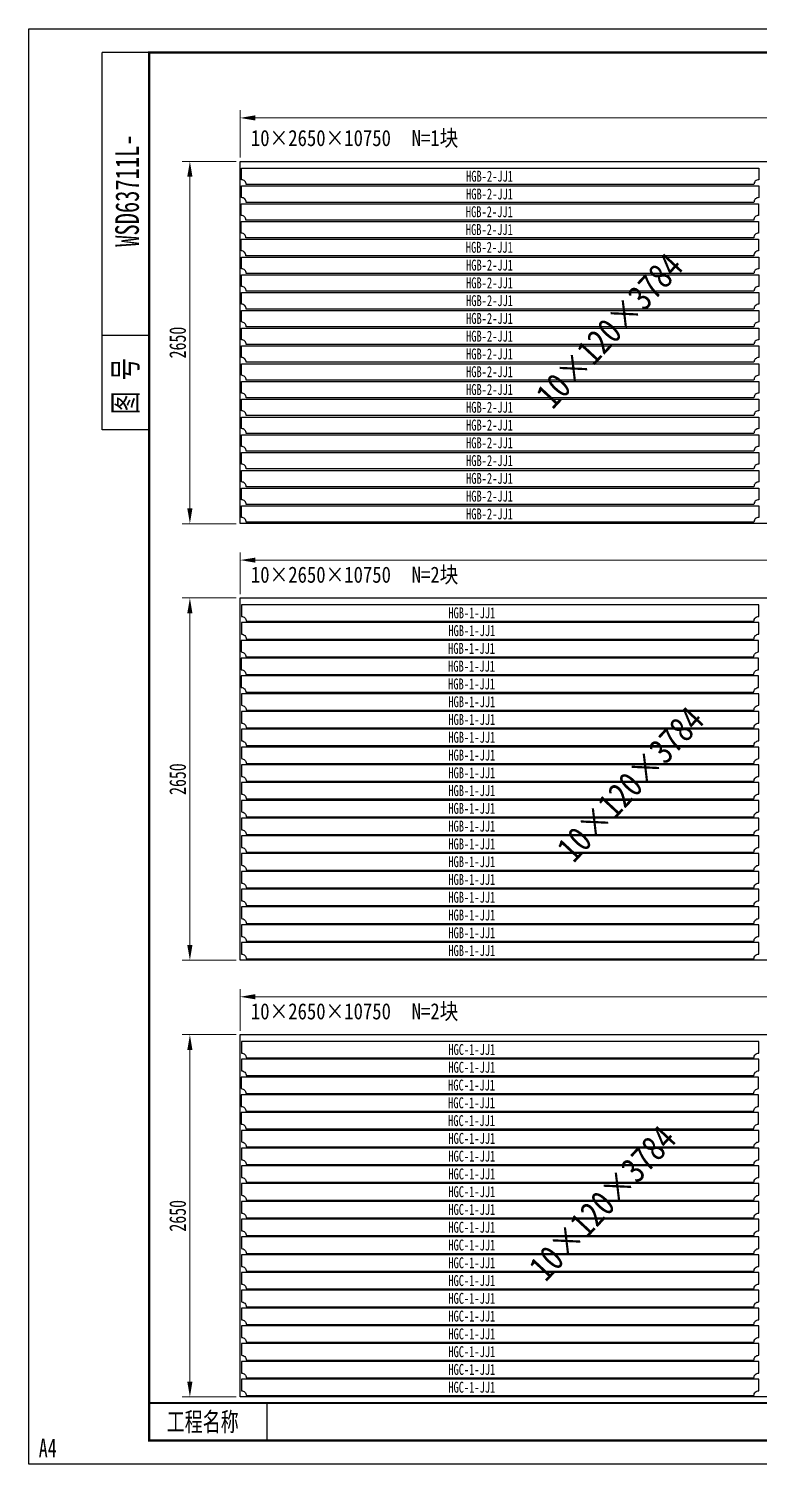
# Model space of a CAD drawing. Extents: x 1629247 to 2251351, y -601856 to -65897.
# Drawn here: x 1882444 to 1887788, y -411982 to -401482 of the extents above; entities that cross this region are included whole.
import ezdxf
from ezdxf.enums import TextEntityAlignment as Align

# ---------------------------------------------------------------- set-up
doc = ezdxf.new("R2010")
doc.units = 0
doc.header["$LTSCALE"] = 2
doc.header["$MEASUREMENT"] = 0
doc.header["$PDMODE"] = 35
doc.header["$PDSIZE"] = 50
doc.layers.get('0').update_dxf_attribs({"linetype": 'CONTINUOUS'})
doc.layers.get('Defpoints').update_dxf_attribs({"linetype": 'CONTINUOUS'})
doc.layers.add('A3', color=7, linetype='CONTINUOUS')
doc.styles.add('仿宋', font='仿宋_GB2312_1.ttf', dxfattribs={"width": 0.7})
doc.dimstyles.new('标准标注样式-45', dxfattribs={"dimscale": 45, "dimtxt": 2.7, "dimasz": 2.5, "dimexe": 1.25, "dimexo": 0.625, "dimtad": 1, "dimdec": 0, "dimdsep": 46, "dimtxsty": '仿宋', "dimcen": 2.5, "dimclrd": 3, "dimclre": 3, "dimclrt": 4, "dimazin": 0, "dimtfac": 1, "dimtdec": 0, "dimtmove": 0, "dimatfit": 3, "dimfxl": 1.25, "dimlwd": 13, "dimlwe": 13, "dimarcsym": 0})

# ---------------------------------------------------------------- blocks, each defined once
blk = doc.blocks.new('tukuangA4-')
at = {"layer": 'A3'}
for p, q in [((537, 7565), (537, 10327)), ((882, 10327), (537, 10327)), ((882, 8256), (537, 8256)), ((882, 7565), (537, 7565)), ((1745, 173), (1745, 449))]:
    blk.add_line(p, q, dxfattribs=at)
blk.add_lwpolyline([(14850, 10500), (14850, 0), (0, 0), (0, 10500)], close=True, dxfattribs=at)
for points, const_width in [([(882, 10327), (14677, 10327), (14677, 173), (882, 173), (882, 10327)], 17.3), ([(882, 449), (14677, 449)], 13.8)]:
    blk.add_lwpolyline(points, dxfattribs=dict(at, const_width=const_width))
at = {"layer": 'A3', "color": 7, "linetype": 'Continuous', "style": '仿宋', "width": 0.7}
blk.add_text('WSD63711L-', height=172.6, rotation=90, dxfattribs=at).set_placement((806, 9316), align=Align.CENTER)
blk.add_text('图 号', height=172.6, rotation=90, dxfattribs=at).set_placement((793, 7681))
blk.add_text('工程名称', height=138.1, dxfattribs=at).set_placement((1009, 242))
blk.add_text('A4', height=138.1, dxfattribs=at).set_placement((139, 50), align=Align.CENTER)
blk = doc.blocks.new('*D216')
at = {"color": 3, "lineweight": 13, "ltscale": 3}
for p, q in [((1883990, -402424), (1883990, -402078)), ((1894740, -402424), (1894740, -402078))]:
    blk.add_line(p, q, dxfattribs=at)
at = {"color": 3, "linetype": 'ByBlock', "lineweight": 13, "ltscale": 3}
blk.add_line((1884102, -402134), (1894627, -402134), dxfattribs=at)
at = {"color": 3, "ltscale": 3}
for points in [[(1884102, -402115), (1884102, -402153), (1883990, -402134)], [(1894627, -402115), (1894627, -402153), (1894740, -402134)]]:
    blk.add_solid(points, dxfattribs=at)
at = {"layer": 'Defpoints', "color": 0, "ltscale": 3}
for p in [(1894740, -402134), (1883990, -402452), (1894740, -402452)]:
    blk.add_point(p, dxfattribs=at)
at = {"color": 4, "ltscale": 3, "insert": (1889365, -402045), "char_height": 121.5, "attachment_point": 5, "style": '仿宋'}
blk.add_mtext('10750', dxfattribs=at)
blk = doc.blocks.new('*D217')
at = {"color": 3, "lineweight": 13, "ltscale": 3}
for p, q in [((1883962, -402452), (1883567, -402452)), ((1883962, -405102), (1883567, -405102))]:
    blk.add_line(p, q, dxfattribs=at)
at = {"color": 3, "linetype": 'ByBlock', "lineweight": 13, "ltscale": 3}
blk.add_line((1883623, -402564), (1883623, -404989), dxfattribs=at)
at = {"color": 3, "ltscale": 3}
for points in [[(1883604, -402564), (1883642, -402564), (1883623, -402452)], [(1883604, -404989), (1883642, -404989), (1883623, -405102)]]:
    blk.add_solid(points, dxfattribs=at)
at = {"layer": 'Defpoints', "color": 0, "ltscale": 3}
for p in [(1883990, -402452), (1883623, -405102), (1883990, -405102)]:
    blk.add_point(p, dxfattribs=at)
at = {"color": 4, "ltscale": 3, "insert": (1883534, -403777), "char_height": 121.5, "attachment_point": 5, "rotation": 90, "style": '仿宋'}
blk.add_mtext('2650', dxfattribs=at)
blk = doc.blocks.new('*D218')
at = {"color": 3, "lineweight": 13, "ltscale": 3}
for p, q in [((1883990, -405617), (1883990, -405312)), ((1894740, -405617), (1894740, -405312))]:
    blk.add_line(p, q, dxfattribs=at)
at = {"color": 3, "linetype": 'ByBlock', "lineweight": 13, "ltscale": 3}
blk.add_line((1884102, -405368), (1894627, -405368), dxfattribs=at)
at = {"color": 3, "ltscale": 3}
for points in [[(1884102, -405350), (1884102, -405387), (1883990, -405368)], [(1894627, -405350), (1894627, -405387), (1894740, -405368)]]:
    blk.add_solid(points, dxfattribs=at)
at = {"layer": 'Defpoints', "color": 0, "ltscale": 3}
for p in [(1894740, -405368), (1883990, -405645), (1894740, -405645)]:
    blk.add_point(p, dxfattribs=at)
at = {"color": 4, "ltscale": 3, "insert": (1889365, -405279), "char_height": 121.5, "attachment_point": 5, "style": '仿宋'}
blk.add_mtext('10750', dxfattribs=at)
blk = doc.blocks.new('*D219')
at = {"color": 3, "lineweight": 13, "ltscale": 3}
for p, q in [((1883962, -405645), (1883567, -405645)), ((1883962, -408295), (1883567, -408295))]:
    blk.add_line(p, q, dxfattribs=at)
at = {"color": 3, "linetype": 'ByBlock', "lineweight": 13, "ltscale": 3}
blk.add_line((1883623, -405758), (1883623, -408183), dxfattribs=at)
at = {"color": 3, "ltscale": 3}
for points in [[(1883604, -405758), (1883642, -405758), (1883623, -405645)], [(1883604, -408183), (1883642, -408183), (1883623, -408295)]]:
    blk.add_solid(points, dxfattribs=at)
at = {"layer": 'Defpoints', "color": 0, "ltscale": 3}
for p in [(1883990, -405645), (1883623, -408295), (1883990, -408295)]:
    blk.add_point(p, dxfattribs=at)
at = {"color": 4, "ltscale": 3, "insert": (1883534, -406970), "char_height": 121.5, "attachment_point": 5, "rotation": 90, "style": '仿宋'}
blk.add_mtext('2650', dxfattribs=at)
blk = doc.blocks.new('*D220')
at = {"color": 3, "lineweight": 13, "ltscale": 3}
for p, q in [((1883990, -408811), (1883990, -408506)), ((1894740, -408811), (1894740, -408506))]:
    blk.add_line(p, q, dxfattribs=at)
at = {"color": 3, "linetype": 'ByBlock', "lineweight": 13, "ltscale": 3}
blk.add_line((1884102, -408562), (1894627, -408562), dxfattribs=at)
at = {"color": 3, "ltscale": 3}
for points in [[(1884102, -408543), (1884102, -408581), (1883990, -408562)], [(1894627, -408543), (1894627, -408581), (1894740, -408562)]]:
    blk.add_solid(points, dxfattribs=at)
at = {"layer": 'Defpoints', "color": 0, "ltscale": 3}
for p in [(1894740, -408562), (1883990, -408839), (1894740, -408839)]:
    blk.add_point(p, dxfattribs=at)
at = {"color": 4, "ltscale": 3, "insert": (1889365, -408473), "char_height": 121.5, "attachment_point": 5, "style": '仿宋'}
blk.add_mtext('10750', dxfattribs=at)
blk = doc.blocks.new('*D221')
at = {"color": 3, "lineweight": 13, "ltscale": 3}
for p, q in [((1883962, -408839), (1883567, -408839)), ((1883962, -411489), (1883567, -411489))]:
    blk.add_line(p, q, dxfattribs=at)
at = {"color": 3, "linetype": 'ByBlock', "lineweight": 13, "ltscale": 3}
blk.add_line((1883623, -408952), (1883623, -411377), dxfattribs=at)
at = {"color": 3, "ltscale": 3}
for points in [[(1883604, -408952), (1883642, -408952), (1883623, -408839)], [(1883604, -411377), (1883642, -411377), (1883623, -411489)]]:
    blk.add_solid(points, dxfattribs=at)
at = {"layer": 'Defpoints', "color": 0, "ltscale": 3}
for p in [(1883990, -408839), (1883623, -411489), (1883990, -411489)]:
    blk.add_point(p, dxfattribs=at)
at = {"color": 4, "ltscale": 3, "insert": (1883534, -410164), "char_height": 121.5, "attachment_point": 5, "rotation": 90, "style": '仿宋'}
blk.add_mtext('2650', dxfattribs=at)

msp = doc.modelspace()

# ---------------------------------------------------------------- linework, layer by layer
at = {"color": 8, "ltscale": 3}
for points in [[(1883989.9, -405101.6), (1883989.9, -402451.6), (1894739.9, -402451.6), (1894739.9, -405101.6)], [(1883989.9, -408295.3), (1883989.9, -405645.3), (1894739.9, -405645.3), (1894739.9, -408295.3)], [(1883989.9, -411489), (1883989.9, -408839), (1894739.9, -408839), (1894739.9, -411489)]]:
    msp.add_lwpolyline(points, close=True, dxfattribs=at)
at = {"color": 1, "ltscale": 3}
for points in [[(1887748.9, -402621.6), (1884034.9, -402621.6, 0.4142136), (1883999.9, -402586.6), (1883999.9, -402501.6), (1887783.9, -402501.6), (1887783.9, -402586.6, 0.4142136)], [(1887748.9, -402751.6), (1884034.9, -402751.6, 0.4142136), (1883999.9, -402716.6), (1883999.9, -402631.6), (1887783.9, -402631.6), (1887783.9, -402716.6, 0.4142136)], [(1887747.4, -402881.6), (1884033.4, -402881.6, 0.4142136), (1883998.4, -402846.6), (1883998.4, -402761.6), (1887782.4, -402761.6), (1887782.4, -402846.6, 0.4142136)], [(1887747.4, -403011.6), (1884033.4, -403011.6, 0.4142136), (1883998.4, -402976.6), (1883998.4, -402891.6), (1887782.4, -402891.6), (1887782.4, -402976.6, 0.4142136)], [(1887747.4, -403141.6), (1884033.4, -403141.6, 0.4142136), (1883998.4, -403106.6), (1883998.4, -403021.6), (1887782.4, -403021.6), (1887782.4, -403106.6, 0.4142136)], [(1887748.9, -403271.6), (1884034.9, -403271.6, 0.4142136), (1883999.9, -403236.6), (1883999.9, -403151.6), (1887783.9, -403151.6), (1887783.9, -403236.6, 0.4142136)], [(1887748.9, -403401.6), (1884034.9, -403401.6, 0.4142136), (1883999.9, -403366.6), (1883999.9, -403281.6), (1887783.9, -403281.6), (1887783.9, -403366.6, 0.4142136)], [(1887748.9, -403531.6), (1884034.9, -403531.6, 0.4142136), (1883999.9, -403496.6), (1883999.9, -403411.6), (1887783.9, -403411.6), (1887783.9, -403496.6, 0.4142136)], [(1887748.9, -403661.6), (1884034.9, -403661.6, 0.4142136), (1883999.9, -403626.6), (1883999.9, -403541.6), (1887783.9, -403541.6), (1887783.9, -403626.6, 0.4142136)], [(1887748.9, -403791.6), (1884034.9, -403791.6, 0.4142136), (1883999.9, -403756.6), (1883999.9, -403671.6), (1887783.9, -403671.6), (1887783.9, -403756.6, 0.4142136)], [(1887748.9, -403921.6), (1884034.9, -403921.6, 0.4142136), (1883999.9, -403886.6), (1883999.9, -403801.6), (1887783.9, -403801.6), (1887783.9, -403886.6, 0.4142136)], [(1887748.9, -404051.6), (1884034.9, -404051.6, 0.4142136), (1883999.9, -404016.6), (1883999.9, -403931.6), (1887783.9, -403931.6), (1887783.9, -404016.6, 0.4142136)], [(1887748.9, -404181.6), (1884034.9, -404181.6, 0.4142136), (1883999.9, -404146.6), (1883999.9, -404061.6), (1887783.9, -404061.6), (1887783.9, -404146.6, 0.4142136)], [(1887748.9, -404311.6), (1884034.9, -404311.6, 0.4142136), (1883999.9, -404276.6), (1883999.9, -404191.6), (1887783.9, -404191.6), (1887783.9, -404276.6, 0.4142136)], [(1887748.9, -404441.6), (1884034.9, -404441.6, 0.4142136), (1883999.9, -404406.6), (1883999.9, -404321.6), (1887783.9, -404321.6), (1887783.9, -404406.6, 0.4142136)], [(1887748.9, -404571.6), (1884034.9, -404571.6, 0.4142136), (1883999.9, -404536.6), (1883999.9, -404451.6), (1887783.9, -404451.6), (1887783.9, -404536.6, 0.4142136)], [(1887748.9, -404701.6), (1884034.9, -404701.6, 0.4142136), (1883999.9, -404666.6), (1883999.9, -404581.6), (1887783.9, -404581.6), (1887783.9, -404666.6, 0.4142136)], [(1887748.9, -404831.6), (1884034.9, -404831.6, 0.4142136), (1883999.9, -404796.6), (1883999.9, -404711.6), (1887783.9, -404711.6), (1887783.9, -404796.6, 0.4142136)], [(1887748.9, -404961.6), (1884034.9, -404961.6, 0.4142136), (1883999.9, -404926.6), (1883999.9, -404841.6), (1887783.9, -404841.6), (1887783.9, -404926.6, 0.4142136)], [(1887748.9, -405091.6), (1884034.9, -405091.6, 0.4142136), (1883999.9, -405056.6), (1883999.9, -404971.6), (1887783.9, -404971.6), (1887783.9, -405056.6, 0.4142136)], [(1884034.9, -405815.3), (1887748.9, -405815.3, -0.4142136), (1887783.9, -405780.3), (1887783.9, -405695.3), (1883999.9, -405695.3), (1883999.9, -405780.3, -0.4142136)], [(1884034.9, -405945.3), (1887748.9, -405945.3, -0.4142136), (1887783.9, -405910.3), (1887783.9, -405825.3), (1883999.9, -405825.3), (1883999.9, -405910.3, -0.4142136)], [(1884033.4, -406075.3), (1887747.4, -406075.3, -0.4142136), (1887782.4, -406040.3), (1887782.4, -405955.3), (1883998.4, -405955.3), (1883998.4, -406040.3, -0.4142136)], [(1884033.4, -406205.3), (1887747.4, -406205.3, -0.4142136), (1887782.4, -406170.3), (1887782.4, -406085.3), (1883998.4, -406085.3), (1883998.4, -406170.3, -0.4142136)], [(1884033.4, -406335.3), (1887747.4, -406335.3, -0.4142136), (1887782.4, -406300.3), (1887782.4, -406215.3), (1883998.4, -406215.3), (1883998.4, -406300.3, -0.4142136)], [(1884034.9, -406465.3), (1887748.9, -406465.3, -0.4142136), (1887783.9, -406430.3), (1887783.9, -406345.3), (1883999.9, -406345.3), (1883999.9, -406430.3, -0.4142136)], [(1884034.9, -406595.3), (1887748.9, -406595.3, -0.4142136), (1887783.9, -406560.3), (1887783.9, -406475.3), (1883999.9, -406475.3), (1883999.9, -406560.3, -0.4142136)], [(1884034.9, -406725.3), (1887748.9, -406725.3, -0.4142136), (1887783.9, -406690.3), (1887783.9, -406605.3), (1883999.9, -406605.3), (1883999.9, -406690.3, -0.4142136)], [(1884034.9, -406855.3), (1887748.9, -406855.3, -0.4142136), (1887783.9, -406820.3), (1887783.9, -406735.3), (1883999.9, -406735.3), (1883999.9, -406820.3, -0.4142136)], [(1884034.9, -406985.3), (1887748.9, -406985.3, -0.4142136), (1887783.9, -406950.3), (1887783.9, -406865.3), (1883999.9, -406865.3), (1883999.9, -406950.3, -0.4142136)], [(1884034.9, -407115.3), (1887748.9, -407115.3, -0.4142136), (1887783.9, -407080.3), (1887783.9, -406995.3), (1883999.9, -406995.3), (1883999.9, -407080.3, -0.4142136)], [(1884034.9, -407245.3), (1887748.9, -407245.3, -0.4142136), (1887783.9, -407210.3), (1887783.9, -407125.3), (1883999.9, -407125.3), (1883999.9, -407210.3, -0.4142136)], [(1884034.9, -407375.3), (1887748.9, -407375.3, -0.4142136), (1887783.9, -407340.3), (1887783.9, -407255.3), (1883999.9, -407255.3), (1883999.9, -407340.3, -0.4142136)], [(1884034.9, -407505.3), (1887748.9, -407505.3, -0.4142136), (1887783.9, -407470.3), (1887783.9, -407385.3), (1883999.9, -407385.3), (1883999.9, -407470.3, -0.4142136)], [(1884034.9, -407635.3), (1887748.9, -407635.3, -0.4142136), (1887783.9, -407600.3), (1887783.9, -407515.3), (1883999.9, -407515.3), (1883999.9, -407600.3, -0.4142136)], [(1884034.9, -407765.3), (1887748.9, -407765.3, -0.4142136), (1887783.9, -407730.3), (1887783.9, -407645.3), (1883999.9, -407645.3), (1883999.9, -407730.3, -0.4142136)], [(1884034.9, -407895.3), (1887748.9, -407895.3, -0.4142136), (1887783.9, -407860.3), (1887783.9, -407775.3), (1883999.9, -407775.3), (1883999.9, -407860.3, -0.4142136)], [(1884034.9, -408025.3), (1887748.9, -408025.3, -0.4142136), (1887783.9, -407990.3), (1887783.9, -407905.3), (1883999.9, -407905.3), (1883999.9, -407990.3, -0.4142136)], [(1884034.9, -408155.3), (1887748.9, -408155.3, -0.4142136), (1887783.9, -408120.3), (1887783.9, -408035.3), (1883999.9, -408035.3), (1883999.9, -408120.3, -0.4142136)], [(1884034.9, -408285.3), (1887748.9, -408285.3, -0.4142136), (1887783.9, -408250.3), (1887783.9, -408165.3), (1883999.9, -408165.3), (1883999.9, -408250.3, -0.4142136)], [(1884034.9, -409009), (1887748.9, -409009, -0.4142136), (1887783.9, -408974), (1887783.9, -408889), (1883999.9, -408889), (1883999.9, -408974, -0.4142136)], [(1884034.9, -409139), (1887748.9, -409139, -0.4142136), (1887783.9, -409104), (1887783.9, -409019), (1883999.9, -409019), (1883999.9, -409104, -0.4142136)], [(1884033.4, -409269), (1887747.4, -409269, -0.4142136), (1887782.4, -409234), (1887782.4, -409149), (1883998.4, -409149), (1883998.4, -409234, -0.4142136)], [(1884033.4, -409399), (1887747.4, -409399, -0.4142136), (1887782.4, -409364), (1887782.4, -409279), (1883998.4, -409279), (1883998.4, -409364, -0.4142136)], [(1884033.4, -409529), (1887747.4, -409529, -0.4142136), (1887782.4, -409494), (1887782.4, -409409), (1883998.4, -409409), (1883998.4, -409494, -0.4142136)], [(1884034.9, -409659), (1887748.9, -409659, -0.4142136), (1887783.9, -409624), (1887783.9, -409539), (1883999.9, -409539), (1883999.9, -409624, -0.4142136)], [(1884034.9, -409789), (1887748.9, -409789, -0.4142136), (1887783.9, -409754), (1887783.9, -409669), (1883999.9, -409669), (1883999.9, -409754, -0.4142136)], [(1884034.9, -409919), (1887748.9, -409919, -0.4142136), (1887783.9, -409884), (1887783.9, -409799), (1883999.9, -409799), (1883999.9, -409884, -0.4142136)], [(1884034.9, -410049), (1887748.9, -410049, -0.4142136), (1887783.9, -410014), (1887783.9, -409929), (1883999.9, -409929), (1883999.9, -410014, -0.4142136)], [(1884034.9, -410179), (1887748.9, -410179, -0.4142136), (1887783.9, -410144), (1887783.9, -410059), (1883999.9, -410059), (1883999.9, -410144, -0.4142136)], [(1884034.9, -410309), (1887748.9, -410309, -0.4142136), (1887783.9, -410274), (1887783.9, -410189), (1883999.9, -410189), (1883999.9, -410274, -0.4142136)], [(1884034.9, -410439), (1887748.9, -410439, -0.4142136), (1887783.9, -410404), (1887783.9, -410319), (1883999.9, -410319), (1883999.9, -410404, -0.4142136)], [(1884034.9, -410569), (1887748.9, -410569, -0.4142136), (1887783.9, -410534), (1887783.9, -410449), (1883999.9, -410449), (1883999.9, -410534, -0.4142136)], [(1884034.9, -410699), (1887748.9, -410699, -0.4142136), (1887783.9, -410664), (1887783.9, -410579), (1883999.9, -410579), (1883999.9, -410664, -0.4142136)], [(1884034.9, -410829), (1887748.9, -410829, -0.4142136), (1887783.9, -410794), (1887783.9, -410709), (1883999.9, -410709), (1883999.9, -410794, -0.4142136)], [(1884034.9, -410959), (1887748.9, -410959, -0.4142136), (1887783.9, -410924), (1887783.9, -410839), (1883999.9, -410839), (1883999.9, -410924, -0.4142136)], [(1884034.9, -411089), (1887748.9, -411089, -0.4142136), (1887783.9, -411054), (1887783.9, -410969), (1883999.9, -410969), (1883999.9, -411054, -0.4142136)], [(1884034.9, -411219), (1887748.9, -411219, -0.4142136), (1887783.9, -411184), (1887783.9, -411099), (1883999.9, -411099), (1883999.9, -411184, -0.4142136)], [(1884034.9, -411349), (1887748.9, -411349, -0.4142136), (1887783.9, -411314), (1887783.9, -411229), (1883999.9, -411229), (1883999.9, -411314, -0.4142136)], [(1884034.9, -411479), (1887748.9, -411479, -0.4142136), (1887783.9, -411444), (1887783.9, -411359), (1883999.9, -411359), (1883999.9, -411444, -0.4142136)]]:
    msp.add_lwpolyline(points, format="xyb", close=True, dxfattribs=at)

# ---------------------------------------------------------------- block references
at = {"color": 8}
msp.add_blockref('tukuangA4-', (1882444, -411981.5), dxfattribs=at)

# ---------------------------------------------------------------- texts
at = {"color": 7, "style": '仿宋', "width": 0.85}
for s, height, p in [('10×2650×10750', 118.125, (1884069.3, -402340)), ('N=1块', 118.12, (1885245.3, -402340)), ('N=2块', 118.12, (1885245.3, -405533.7)), ('10×2650×10750', 118.125, (1884069.3, -405533.7)), ('10×2650×10750', 118.125, (1884069.3, -408727.4)), ('N=2块', 118.12, (1885245.3, -408727.4))]:
    msp.add_text(s, height=height, dxfattribs=at).set_placement(p)
for p in [(1886690.7, -403688.6), (1886844.7, -407006), (1886640.2, -410069.7)]:
    msp.add_text('10×120×3784', height=189, rotation=47.05345, dxfattribs=at).set_placement(p, align=Align.MIDDLE_CENTER)
at = {"layer": 'A3', "color": 6, "linetype": 'Continuous', "style": '仿宋', "width": 0.7}
for s, p in [('HGB-2-JJ1', (1885814.8, -402600.3)), ('HGB-2-JJ1', (1885814.8, -402730.3)), ('HGB-2-JJ1', (1885813.3, -402860.3)), ('HGB-2-JJ1', (1885813.3, -402990.3)), ('HGB-2-JJ1', (1885813.3, -403120.3)), ('HGB-2-JJ1', (1885814.8, -403250.3)), ('HGB-2-JJ1', (1885814.8, -403380.3)), ('HGB-2-JJ1', (1885814.8, -403510.3)), ('HGB-2-JJ1', (1885814.8, -403640.3)), ('HGB-2-JJ1', (1885814.8, -403770.3)), ('HGB-2-JJ1', (1885814.8, -403900.3)), ('HGB-2-JJ1', (1885814.8, -404030.3)), ('HGB-2-JJ1', (1885814.8, -404160.3)), ('HGB-2-JJ1', (1885814.8, -404290.3)), ('HGB-2-JJ1', (1885814.8, -404420.3)), ('HGB-2-JJ1', (1885814.8, -404550.3)), ('HGB-2-JJ1', (1885814.8, -404680.3)), ('HGB-2-JJ1', (1885814.8, -404810.3)), ('HGB-2-JJ1', (1885814.8, -404940.3)), ('HGB-2-JJ1', (1885814.8, -405070.3)), ('HGB-1-JJ1', (1885685, -405794)), ('HGB-1-JJ1', (1885685, -405924)), ('HGB-1-JJ1', (1885683.5, -406054)), ('HGB-1-JJ1', (1885683.5, -406184)), ('HGB-1-JJ1', (1885683.5, -406314)), ('HGB-1-JJ1', (1885685, -406444)), ('HGB-1-JJ1', (1885685, -406574)), ('HGB-1-JJ1', (1885685, -406704)), ('HGB-1-JJ1', (1885685, -406834)), ('HGB-1-JJ1', (1885685, -406964)), ('HGB-1-JJ1', (1885685, -407094)), ('HGB-1-JJ1', (1885685, -407224)), ('HGB-1-JJ1', (1885685, -407354)), ('HGB-1-JJ1', (1885685, -407484)), ('HGB-1-JJ1', (1885685, -407614)), ('HGB-1-JJ1', (1885685, -407744)), ('HGB-1-JJ1', (1885685, -407874)), ('HGB-1-JJ1', (1885685, -408004)), ('HGB-1-JJ1', (1885685, -408134)), ('HGB-1-JJ1', (1885685, -408264)), ('HGC-1-JJ1', (1885685, -408987.7)), ('HGC-1-JJ1', (1885685, -409117.7)), ('HGC-1-JJ1', (1885683.5, -409247.7)), ('HGC-1-JJ1', (1885683.5, -409377.7)), ('HGC-1-JJ1', (1885683.5, -409507.7)), ('HGC-1-JJ1', (1885685, -409637.7)), ('HGC-1-JJ1', (1885685, -409767.7)), ('HGC-1-JJ1', (1885685, -409897.7)), ('HGC-1-JJ1', (1885685, -410027.7)), ('HGC-1-JJ1', (1885685, -410157.7)), ('HGC-1-JJ1', (1885685, -410287.7)), ('HGC-1-JJ1', (1885685, -410417.7)), ('HGC-1-JJ1', (1885685, -410547.7)), ('HGC-1-JJ1', (1885685, -410677.7)), ('HGC-1-JJ1', (1885685, -410807.7)), ('HGC-1-JJ1', (1885685, -410937.7)), ('HGC-1-JJ1', (1885685, -411067.7)), ('HGC-1-JJ1', (1885685, -411197.7)), ('HGC-1-JJ1', (1885685, -411327.7)), ('HGC-1-JJ1', (1885685, -411457.7))]:
    msp.add_text(s, height=80, dxfattribs=at).set_placement(p, align=Align.CENTER)

# ---------------------------------------------------------------- dimensions: what is measured, and where the dimension line sits
at = {"color": 8, "ltscale": 3}
for base, p1, p2, picture, middle in [((1894739.9, -402134.1), (1883989.9, -402451.6), (1894739.9, -402451.6), '*D216', (1889364.9, -402045.2)), ((1894739.9, -405368.3), (1883989.9, -405645.3), (1894739.9, -405645.3), '*D218', (1889364.9, -405279.5)), ((1894739.9, -408562), (1883989.9, -408839), (1894739.9, -408839), '*D220', (1889364.9, -408473.2))]:
    dim = msp.add_linear_dim(base=base, p1=p1, p2=p2, dimstyle='标准标注样式-45', dxfattribs=at)
    dim.commit()
    dim.dimension.update_dxf_attribs({"geometry": picture, "text_midpoint": middle})
for base, p1, p2, picture, middle in [((1883622.8, -405101.6), (1883989.9, -402451.6), (1883989.9, -405101.6), '*D217', (1883534, -403776.6)), ((1883622.8, -408295.3), (1883989.9, -405645.3), (1883989.9, -408295.3), '*D219', (1883534, -406970.3)), ((1883622.8, -411489), (1883989.9, -408839), (1883989.9, -411489), '*D221', (1883534, -410164))]:
    dim = msp.add_linear_dim(base=base, p1=p1, p2=p2, angle=90, dimstyle='标准标注样式-45', dxfattribs=at)
    dim.commit()
    dim.dimension.update_dxf_attribs({"geometry": picture, "text_midpoint": middle})

doc.saveas('drawing.dxf')
